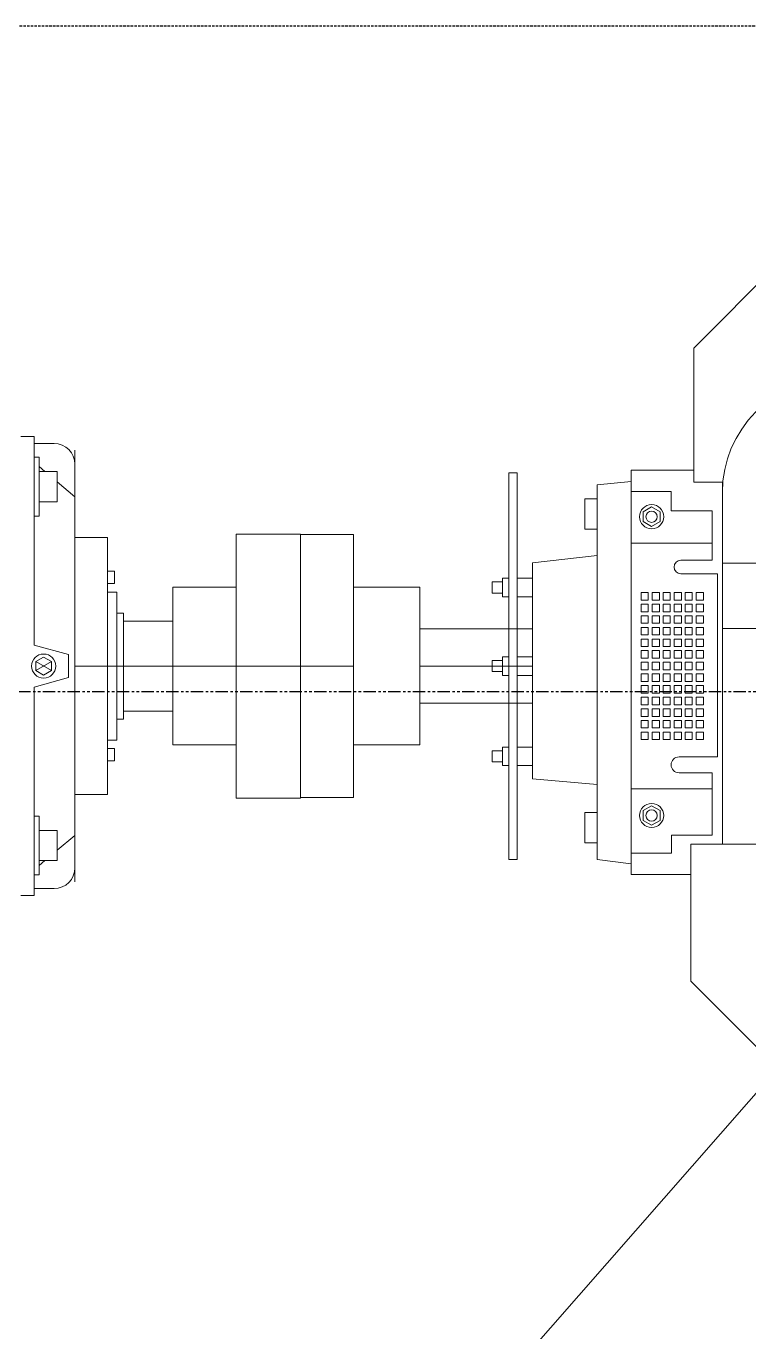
# Model space of a CAD drawing. Header units: inches. Extents: x 0 to 235202, y 0 to 361577.
# Drawn here: x 165137 to 165869, y 130742 to 132065 of the extents above; entities that cross this region are included whole.
import ezdxf
from ezdxf.enums import TextEntityAlignment as Align

# ---------------------------------------------------------------- set-up
doc = ezdxf.new("R2010")
doc.units = ezdxf.units.IN
doc.header["$MEASUREMENT"] = 0
doc.linetypes.add('HIDDEN', pattern=[0.375, 0.25, -0.125])
doc.linetypes.add('PHANTOM2', pattern=[1.25, 0.625, -0.125, 0.125, -0.125, 0.125, -0.125])
doc.layers.add('DIM', color=251, linetype='Continuous', lineweight=0)
for name, color, linetype in [('GRID_TXT45', 4, 'Continuous'), ('M-X-BKGD', 8, 'Continuous'), ('WINDOW ELEV', 3, 'Continuous')]:
    doc.layers.add(name, color=color, linetype=linetype)
doc.styles.add('SIMPLEX', font='simplex.shx')

# ---------------------------------------------------------------- blocks, each defined once
blk = doc.blocks.new('FLOOR PLAN REV 2')
at = {"color": 8, "linetype": 'PHANTOM2', "ltscale": 20}
blk.add_line((100766.6, 231217.3), (74313.2, 231217.3), dxfattribs=at)
at = {"layer": 'DIM', "color": 8, "linetype": 'HIDDEN', "lineweight": 25, "ltscale": 10}
blk.add_line((92326.8, 231892.2), (89326.8, 231892.2), dxfattribs=at)
at = {"layer": 'DIM', "color": 8, "linetype": 'Continuous'}
for p, q in [((91338.7, 231565.9), (91429.8, 231657.1)), ((91338.7, 231565.9), (91338.7, 231429.8)), ((90656.6, 231476.1), (90670.2, 231476.1)), ((90670.2, 231264.8), (90670.2, 231476.1)), ((90690.5, 231469.1), (90670.2, 231469.1)), ((90711.6, 231462.3), (90711.6, 231039)), ((90670.2, 231395.6), (90670.2, 231455.2)), ((90670.2, 231455.2), (90675.2, 231455.2)), ((90675.2, 231455.2), (90675.2, 231395.6)), ((90711.6, 231024.7), (90711.6, 231448)), ((90675.2, 231445.8), (90681.2, 231440.7)), ((90675.2, 231440.7), (90693.7, 231440.7)), ((90675.2, 231410.1), (90675.2, 231440.7)), ((90693.7, 231440.7), (90693.7, 231410.1)), ((91151.4, 231439.4), (91159.8, 231439.4)), ((91151.4, 231047.5), (91151.4, 231439.4)), ((91159.8, 231439.4), (91159.8, 231047.5)), ((91275.2, 231419), (91275.2, 231442.1)), ((91275.2, 231442.1), (91338.7, 231442.1)), ((90693.7, 231430.2), (90711.6, 231415.2)), ((91240.8, 231427.1), (91275.2, 231430.5)), ((91240.8, 231355.5), (91240.8, 231427.1)), ((91316, 231420.4), (91275.2, 231420.4)), ((91275.2, 231420.4), (91275.2, 231419)), ((91316, 231400.8), (91316, 231420.4)), ((91338.7, 231429.8), (91367.8, 231429.8)), ((91367.8, 231429.8), (91367.8, 231062.9)), ((90693.7, 231410.1), (90675.2, 231410.1)), ((91240.8, 231412.9), (91228.5, 231412.9)), ((91228.5, 231412.9), (91228.5, 231382.1)), ((91240.8, 231382.1), (91240.8, 231412.9)), ((91275.2, 231419), (91275.2, 231053.7)), ((91367.8, 231347.7), (91367.8, 231419.5)), ((90675.2, 231395.6), (90670.2, 231395.6)), ((91296.1, 231404.9), (91287.5, 231399.9)), ((91287.5, 231399.9), (91287.5, 231390)), ((91304.7, 231399.9), (91296.1, 231404.9)), ((91304.7, 231390), (91304.7, 231399.9)), ((91357.4, 231400.8), (91316, 231400.8)), ((91357.4, 231350.8), (91357.4, 231400.8)), ((91228.5, 231382.1), (91240.8, 231382.1)), ((91287.5, 231390), (91296.1, 231385)), ((91296.1, 231385), (91304.7, 231390)), ((90711.6, 231243.5), (90711.6, 231373.8)), ((90711.6, 231373.8), (90744.5, 231373.8)), ((90744.5, 231373.8), (90744.5, 231243.5)), ((90875.1, 231243.5), (90875.1, 231377.3)), ((90875.1, 231377.3), (90940.2, 231377.3)), ((90940.2, 231377.3), (90940.2, 231243.5)), ((90994, 231376.7), (90940.2, 231376.7)), ((90940.2, 231376.7), (90940.2, 231243.5)), ((90994, 231243.5), (90994, 231376.7)), ((91357.4, 231367.9), (91275.2, 231367.9)), ((91175.2, 231348), (91240.8, 231355.5)), ((91240.8, 231355.5), (91240.8, 231120.8)), ((91175.2, 231129.2), (91175.2, 231348)), ((91325.7, 231350.8), (91357.4, 231350.8)), ((91621.1, 231347.7), (91367.8, 231347.7)), ((91367.8, 231347.7), (91367.8, 231281.6)), ((90744.5, 231339.6), (90751.8, 231339.6)), ((90744.5, 231327.1), (90744.5, 231339.6)), ((90751.8, 231339.6), (90751.8, 231327.1)), ((91145, 231328.8), (91134.4, 231328.8)), ((91134.4, 231328.8), (91134.4, 231317.4)), ((91145, 231332.6), (91151.4, 231332.6)), ((91145, 231313.7), (91145, 231332.6)), ((91145, 231317.4), (91145, 231328.8)), ((91151.4, 231332.6), (91151.4, 231313.7)), ((91159.8, 231332.6), (91175.2, 231332.6)), ((91159.8, 231313.7), (91159.8, 231332.6)), ((91175.2, 231332.6), (91175.2, 231313.7)), ((91363, 231337), (91325.7, 231337)), ((91363, 231151.4), (91363, 231337)), ((90751.8, 231327.1), (90744.5, 231327.1)), ((90754, 231318.5), (90744.5, 231318.5)), ((90744.5, 231318.5), (90744.5, 231243.5)), ((90754, 231243.5), (90754, 231318.5)), ((90875.1, 231323.5), (90810.9, 231323.5)), ((90810.9, 231323.5), (90810.9, 231243.5)), ((90875.1, 231243.5), (90875.1, 231323.5)), ((90994, 231163.5), (90994, 231323.5)), ((90994, 231323.5), (91061, 231323.5)), ((91061, 231323.5), (91061, 231163.5)), ((91134.4, 231317.4), (91145, 231317.4)), ((91292.7, 231318), (91285.4, 231318)), ((91285.4, 231318), (91285.4, 231310.4)), ((91292.7, 231310.4), (91292.7, 231318)), ((91303.9, 231318), (91296.5, 231318)), ((91296.5, 231318), (91296.5, 231310.4)), ((91303.9, 231310.4), (91303.9, 231318)), ((91315, 231318), (91307.7, 231318)), ((91307.7, 231318), (91307.7, 231310.4)), ((91315, 231310.4), (91315, 231318)), ((91326.2, 231318), (91318.8, 231318)), ((91318.8, 231318), (91318.8, 231310.4)), ((91326.2, 231310.4), (91326.2, 231318)), ((91337.3, 231318), (91330, 231318)), ((91330, 231318), (91330, 231310.4)), ((91337.3, 231310.4), (91337.3, 231318)), ((91348.5, 231318), (91341.1, 231318)), ((91341.1, 231318), (91341.1, 231310.4)), ((91348.5, 231310.4), (91348.5, 231318)), ((91151.4, 231313.7), (91145, 231313.7)), ((91175.2, 231313.7), (91159.8, 231313.7)), ((91285.4, 231310.4), (91292.7, 231310.4)), ((91292.7, 231306.2), (91285.4, 231306.2)), ((91285.4, 231306.2), (91285.4, 231298.6)), ((91292.7, 231298.6), (91292.7, 231306.2)), ((91296.5, 231310.4), (91303.9, 231310.4)), ((91303.9, 231306.2), (91296.5, 231306.2)), ((91296.5, 231306.2), (91296.5, 231298.6)), ((91303.9, 231298.6), (91303.9, 231306.2)), ((91307.7, 231310.4), (91315, 231310.4)), ((91315, 231306.2), (91307.7, 231306.2)), ((91307.7, 231306.2), (91307.7, 231298.6)), ((91315, 231298.6), (91315, 231306.2)), ((91318.8, 231310.4), (91326.2, 231310.4)), ((91326.2, 231306.2), (91318.8, 231306.2)), ((91318.8, 231306.2), (91318.8, 231298.6)), ((91326.2, 231298.6), (91326.2, 231306.2)), ((91330, 231310.4), (91337.3, 231310.4)), ((91337.3, 231306.2), (91330, 231306.2)), ((91330, 231306.2), (91330, 231298.6)), ((91337.3, 231298.6), (91337.3, 231306.2)), ((91341.1, 231310.4), (91348.5, 231310.4)), ((91348.5, 231306.2), (91341.1, 231306.2)), ((91341.1, 231306.2), (91341.1, 231298.6)), ((91348.5, 231298.6), (91348.5, 231306.2)), ((90760.9, 231297.2), (90754, 231297.2)), ((90754, 231297.2), (90754, 231243.5)), ((90760.9, 231243.5), (90760.9, 231297.2)), ((90810.9, 231289.1), (90760.9, 231289.1)), ((90760.9, 231289.1), (90760.9, 231243.5)), ((90810.9, 231243.5), (90810.9, 231289.1)), ((91285.4, 231298.6), (91292.7, 231298.6)), ((91292.7, 231294.4), (91285.4, 231294.4)), ((91285.4, 231294.4), (91285.4, 231286.8)), ((91292.7, 231286.8), (91292.7, 231294.4)), ((91296.5, 231298.6), (91303.9, 231298.6)), ((91303.9, 231294.4), (91296.5, 231294.4)), ((91296.5, 231294.4), (91296.5, 231286.8)), ((91303.9, 231286.8), (91303.9, 231294.4)), ((91307.7, 231298.6), (91315, 231298.6)), ((91315, 231294.4), (91307.7, 231294.4)), ((91307.7, 231294.4), (91307.7, 231286.8)), ((91315, 231286.8), (91315, 231294.4)), ((91318.8, 231298.6), (91326.2, 231298.6)), ((91326.2, 231294.4), (91318.8, 231294.4)), ((91318.8, 231294.4), (91318.8, 231286.8)), ((91326.2, 231286.8), (91326.2, 231294.4)), ((91330, 231298.6), (91337.3, 231298.6)), ((91337.3, 231294.4), (91330, 231294.4)), ((91330, 231294.4), (91330, 231286.8)), ((91337.3, 231286.8), (91337.3, 231294.4)), ((91341.1, 231298.6), (91348.5, 231298.6)), ((91348.5, 231294.4), (91341.1, 231294.4)), ((91341.1, 231294.4), (91341.1, 231286.8)), ((91348.5, 231286.8), (91348.5, 231294.4)), ((91175.2, 231281.1), (91061, 231281.1)), ((91061, 231281.1), (91061, 231243.5)), ((91175.2, 231243.5), (91175.2, 231281.1)), ((91285.4, 231286.8), (91292.7, 231286.8)), ((91292.7, 231282.6), (91285.4, 231282.6)), ((91285.4, 231282.6), (91285.4, 231275)), ((91285.4, 231275), (91292.7, 231275)), ((91292.7, 231275), (91292.7, 231282.6)), ((91296.5, 231286.8), (91303.9, 231286.8)), ((91303.9, 231282.6), (91296.5, 231282.6)), ((91296.5, 231282.6), (91296.5, 231275)), ((91296.5, 231275), (91303.9, 231275)), ((91303.9, 231275), (91303.9, 231282.6)), ((91307.7, 231286.8), (91315, 231286.8)), ((91315, 231282.6), (91307.7, 231282.6)), ((91307.7, 231282.6), (91307.7, 231275)), ((91307.7, 231275), (91315, 231275)), ((91315, 231275), (91315, 231282.6)), ((91318.8, 231286.8), (91326.2, 231286.8)), ((91326.2, 231282.6), (91318.8, 231282.6)), ((91318.8, 231282.6), (91318.8, 231275)), ((91318.8, 231275), (91326.2, 231275)), ((91326.2, 231275), (91326.2, 231282.6)), ((91330, 231286.8), (91337.3, 231286.8)), ((91337.3, 231282.6), (91330, 231282.6)), ((91330, 231282.6), (91330, 231275)), ((91330, 231275), (91337.3, 231275)), ((91337.3, 231275), (91337.3, 231282.6)), ((91341.1, 231286.8), (91348.5, 231286.8)), ((91348.5, 231282.6), (91341.1, 231282.6)), ((91341.1, 231282.6), (91341.1, 231275)), ((91341.1, 231275), (91348.5, 231275)), ((91348.5, 231275), (91348.5, 231282.6)), ((91367.8, 231281.6), (91621.1, 231281.6)), ((90670.2, 231264.8), (90705.2, 231255.1)), ((91292.7, 231270.9), (91285.4, 231270.9)), ((91285.4, 231270.9), (91285.4, 231263.2)), ((91285.4, 231263.2), (91292.7, 231263.2)), ((91292.7, 231263.2), (91292.7, 231270.9)), ((91303.9, 231270.9), (91296.5, 231270.9)), ((91296.5, 231270.9), (91296.5, 231263.2)), ((91296.5, 231263.2), (91303.9, 231263.2)), ((91303.9, 231263.2), (91303.9, 231270.9)), ((91315, 231270.9), (91307.7, 231270.9)), ((91307.7, 231270.9), (91307.7, 231263.2)), ((91307.7, 231263.2), (91315, 231263.2)), ((91315, 231263.2), (91315, 231270.9)), ((91326.2, 231270.9), (91318.8, 231270.9)), ((91318.8, 231270.9), (91318.8, 231263.2)), ((91318.8, 231263.2), (91326.2, 231263.2)), ((91326.2, 231263.2), (91326.2, 231270.9)), ((91337.3, 231270.9), (91330, 231270.9)), ((91330, 231270.9), (91330, 231263.2)), ((91330, 231263.2), (91337.3, 231263.2)), ((91337.3, 231263.2), (91337.3, 231270.9)), ((91348.5, 231270.9), (91341.1, 231270.9)), ((91341.1, 231270.9), (91341.1, 231263.2)), ((91341.1, 231263.2), (91348.5, 231263.2)), ((91348.5, 231263.2), (91348.5, 231270.9)), ((90679.9, 231252.6), (90672, 231248)), ((90672, 231248), (90679.9, 231252.6)), ((90687.7, 231248), (90679.9, 231252.6)), ((90679.9, 231252.6), (90687.7, 231248)), ((90705.2, 231255.1), (90705.2, 231243.5)), ((91145, 231249.2), (91134.4, 231249.2)), ((91134.4, 231249.2), (91134.4, 231237.8)), ((91145, 231252.9), (91151.4, 231252.9)), ((91145, 231234), (91145, 231252.9)), ((91145, 231237.8), (91145, 231249.2)), ((91151.4, 231252.9), (91151.4, 231234)), ((91159.8, 231252.9), (91175.2, 231252.9)), ((91159.8, 231234), (91159.8, 231252.9)), ((91175.2, 231252.9), (91175.2, 231234)), ((91292.7, 231259.1), (91285.4, 231259.1)), ((91285.4, 231259.1), (91285.4, 231251.5)), ((91285.4, 231251.5), (91292.7, 231251.5)), ((91292.7, 231251.5), (91292.7, 231259.1)), ((91303.9, 231259.1), (91296.5, 231259.1)), ((91296.5, 231259.1), (91296.5, 231251.5)), ((91296.5, 231251.5), (91303.9, 231251.5)), ((91303.9, 231251.5), (91303.9, 231259.1)), ((91315, 231259.1), (91307.7, 231259.1)), ((91307.7, 231259.1), (91307.7, 231251.5)), ((91307.7, 231251.5), (91315, 231251.5)), ((91315, 231251.5), (91315, 231259.1)), ((91326.2, 231259.1), (91318.8, 231259.1)), ((91318.8, 231259.1), (91318.8, 231251.5)), ((91318.8, 231251.5), (91326.2, 231251.5)), ((91326.2, 231251.5), (91326.2, 231259.1)), ((91337.3, 231259.1), (91330, 231259.1)), ((91330, 231259.1), (91330, 231251.5)), ((91330, 231251.5), (91337.3, 231251.5)), ((91337.3, 231251.5), (91337.3, 231259.1)), ((91348.5, 231259.1), (91341.1, 231259.1)), ((91341.1, 231259.1), (91341.1, 231251.5)), ((91341.1, 231251.5), (91348.5, 231251.5)), ((91348.5, 231251.5), (91348.5, 231259.1)), ((90672, 231248), (90687.7, 231238.9)), ((90672, 231238.9), (90687.7, 231248)), ((90672, 231248), (90672, 231238.9)), ((90672, 231238.9), (90672, 231248)), ((90672, 231238.9), (90679.9, 231234.4)), ((90679.9, 231234.4), (90672, 231238.9)), ((90679.9, 231234.4), (90687.7, 231238.9)), ((90687.7, 231238.9), (90679.9, 231234.4)), ((90687.7, 231238.9), (90687.7, 231248)), ((90687.7, 231248), (90687.7, 231238.9)), ((90705.2, 231231.8), (90705.2, 231243.5)), ((90744.5, 231243.5), (90711.6, 231243.5)), ((90711.6, 231243.5), (90711.6, 231113.1)), ((90744.5, 231243.5), (90711.6, 231243.5)), ((90744.5, 231243.5), (90754, 231243.5)), ((90744.5, 231168.4), (90744.5, 231243.5)), ((90744.5, 231113.1), (90744.5, 231243.5)), ((90744.5, 231243.5), (90754, 231243.5)), ((90754, 231243.5), (90760.9, 231243.5)), ((90754, 231189.7), (90754, 231243.5)), ((90754, 231243.5), (90754, 231168.4)), ((90754, 231243.5), (90760.9, 231243.5)), ((90760.9, 231243.5), (90810.9, 231243.5)), ((90760.9, 231197.8), (90760.9, 231243.5)), ((90760.9, 231243.5), (90760.9, 231189.7)), ((90760.9, 231243.5), (90810.9, 231243.5)), ((90810.9, 231243.5), (90875.1, 231243.5)), ((90810.9, 231163.5), (90810.9, 231243.5)), ((90810.9, 231243.5), (90810.9, 231197.8)), ((90810.9, 231243.5), (90875.1, 231243.5)), ((90875.1, 231243.5), (90875.1, 231163.5)), ((90940.2, 231243.5), (90875.1, 231243.5)), ((90875.1, 231243.5), (90875.1, 231109.6)), ((90940.2, 231243.5), (90875.1, 231243.5)), ((90940.2, 231109.6), (90940.2, 231243.5)), ((90940.2, 231110.2), (90940.2, 231243.5)), ((90940.2, 231243.5), (90994, 231243.5)), ((90940.2, 231243.5), (90994, 231243.5)), ((90994, 231243.5), (90994, 231110.2)), ((91776.8, 231238.6), (91046.3, 230404.6)), ((91061, 231205.9), (91061, 231243.5)), ((91061, 231243.5), (91175.2, 231243.5)), ((91061, 231243.5), (91175.2, 231243.5)), ((91134.4, 231237.8), (91145, 231237.8)), ((91175.2, 231243.5), (91175.2, 231205.9)), ((91285.4, 231247.3), (91292.7, 231247.3)), ((91285.4, 231239.7), (91285.4, 231247.3)), ((91292.7, 231239.7), (91285.4, 231239.7)), ((91285.4, 231235.5), (91292.7, 231235.5)), ((91285.4, 231227.9), (91285.4, 231235.5)), ((91292.7, 231247.3), (91292.7, 231239.7)), ((91292.7, 231235.5), (91292.7, 231227.9)), ((91296.5, 231247.3), (91303.9, 231247.3)), ((91296.5, 231239.7), (91296.5, 231247.3)), ((91303.9, 231239.7), (91296.5, 231239.7)), ((91296.5, 231235.5), (91303.9, 231235.5)), ((91296.5, 231227.9), (91296.5, 231235.5)), ((91303.9, 231247.3), (91303.9, 231239.7)), ((91303.9, 231235.5), (91303.9, 231227.9)), ((91307.7, 231247.3), (91315, 231247.3)), ((91307.7, 231239.7), (91307.7, 231247.3)), ((91315, 231239.7), (91307.7, 231239.7)), ((91307.7, 231235.5), (91315, 231235.5)), ((91307.7, 231227.9), (91307.7, 231235.5)), ((91315, 231247.3), (91315, 231239.7)), ((91315, 231235.5), (91315, 231227.9)), ((91318.8, 231247.3), (91326.2, 231247.3)), ((91318.8, 231239.7), (91318.8, 231247.3)), ((91326.2, 231239.7), (91318.8, 231239.7)), ((91318.8, 231235.5), (91326.2, 231235.5)), ((91318.8, 231227.9), (91318.8, 231235.5)), ((91326.2, 231247.3), (91326.2, 231239.7)), ((91326.2, 231235.5), (91326.2, 231227.9)), ((91330, 231247.3), (91337.3, 231247.3)), ((91330, 231239.7), (91330, 231247.3)), ((91337.3, 231239.7), (91330, 231239.7)), ((91330, 231235.5), (91337.3, 231235.5)), ((91330, 231227.9), (91330, 231235.5)), ((91337.3, 231247.3), (91337.3, 231239.7)), ((91337.3, 231235.5), (91337.3, 231227.9)), ((91341.1, 231247.3), (91348.5, 231247.3)), ((91341.1, 231239.7), (91341.1, 231247.3)), ((91348.5, 231239.7), (91341.1, 231239.7)), ((91341.1, 231235.5), (91348.5, 231235.5)), ((91341.1, 231227.9), (91341.1, 231235.5)), ((91348.5, 231247.3), (91348.5, 231239.7)), ((91348.5, 231235.5), (91348.5, 231227.9)), ((90670.2, 231222.1), (90705.2, 231231.8)), ((90670.2, 231222.1), (90670.2, 231010.8)), ((91151.4, 231234), (91145, 231234)), ((91175.2, 231234), (91159.8, 231234)), ((91292.7, 231227.9), (91285.4, 231227.9)), ((91285.4, 231223.7), (91292.7, 231223.7)), ((91285.4, 231216.1), (91285.4, 231223.7)), ((91292.7, 231223.7), (91292.7, 231216.1)), ((91303.9, 231227.9), (91296.5, 231227.9)), ((91296.5, 231223.7), (91303.9, 231223.7)), ((91296.5, 231216.1), (91296.5, 231223.7)), ((91303.9, 231223.7), (91303.9, 231216.1)), ((91315, 231227.9), (91307.7, 231227.9)), ((91307.7, 231223.7), (91315, 231223.7)), ((91307.7, 231216.1), (91307.7, 231223.7)), ((91315, 231223.7), (91315, 231216.1)), ((91326.2, 231227.9), (91318.8, 231227.9)), ((91318.8, 231223.7), (91326.2, 231223.7)), ((91318.8, 231216.1), (91318.8, 231223.7)), ((91326.2, 231223.7), (91326.2, 231216.1)), ((91337.3, 231227.9), (91330, 231227.9)), ((91330, 231223.7), (91337.3, 231223.7)), ((91330, 231216.1), (91330, 231223.7)), ((91337.3, 231223.7), (91337.3, 231216.1)), ((91348.5, 231227.9), (91341.1, 231227.9)), ((91341.1, 231223.7), (91348.5, 231223.7)), ((91341.1, 231216.1), (91341.1, 231223.7)), ((91348.5, 231223.7), (91348.5, 231216.1)), ((91292.7, 231216.1), (91285.4, 231216.1)), ((91285.4, 231211.9), (91292.7, 231211.9)), ((91285.4, 231204.3), (91285.4, 231211.9)), ((91292.7, 231211.9), (91292.7, 231204.3)), ((91303.9, 231216.1), (91296.5, 231216.1)), ((91296.5, 231211.9), (91303.9, 231211.9)), ((91296.5, 231204.3), (91296.5, 231211.9)), ((91303.9, 231211.9), (91303.9, 231204.3)), ((91315, 231216.1), (91307.7, 231216.1)), ((91307.7, 231211.9), (91315, 231211.9)), ((91307.7, 231204.3), (91307.7, 231211.9)), ((91315, 231211.9), (91315, 231204.3)), ((91326.2, 231216.1), (91318.8, 231216.1)), ((91318.8, 231211.9), (91326.2, 231211.9)), ((91318.8, 231204.3), (91318.8, 231211.9)), ((91326.2, 231211.9), (91326.2, 231204.3)), ((91337.3, 231216.1), (91330, 231216.1)), ((91330, 231211.9), (91337.3, 231211.9)), ((91330, 231204.3), (91330, 231211.9)), ((91337.3, 231211.9), (91337.3, 231204.3)), ((91348.5, 231216.1), (91341.1, 231216.1)), ((91341.1, 231211.9), (91348.5, 231211.9)), ((91341.1, 231204.3), (91341.1, 231211.9)), ((91348.5, 231211.9), (91348.5, 231204.3)), ((90810.9, 231197.8), (90760.9, 231197.8)), ((91175.2, 231205.9), (91061, 231205.9)), ((91292.7, 231204.3), (91285.4, 231204.3)), ((91285.4, 231200.1), (91292.7, 231200.1)), ((91285.4, 231192.5), (91285.4, 231200.1)), ((91292.7, 231200.1), (91292.7, 231192.5)), ((91303.9, 231204.3), (91296.5, 231204.3)), ((91296.5, 231200.1), (91303.9, 231200.1)), ((91296.5, 231192.5), (91296.5, 231200.1)), ((91303.9, 231200.1), (91303.9, 231192.5)), ((91315, 231204.3), (91307.7, 231204.3)), ((91307.7, 231200.1), (91315, 231200.1)), ((91307.7, 231192.5), (91307.7, 231200.1)), ((91315, 231200.1), (91315, 231192.5)), ((91326.2, 231204.3), (91318.8, 231204.3)), ((91318.8, 231200.1), (91326.2, 231200.1)), ((91318.8, 231192.5), (91318.8, 231200.1)), ((91326.2, 231200.1), (91326.2, 231192.5)), ((91337.3, 231204.3), (91330, 231204.3)), ((91330, 231200.1), (91337.3, 231200.1)), ((91330, 231192.5), (91330, 231200.1)), ((91337.3, 231200.1), (91337.3, 231192.5)), ((91348.5, 231204.3), (91341.1, 231204.3)), ((91341.1, 231200.1), (91348.5, 231200.1)), ((91341.1, 231192.5), (91341.1, 231200.1)), ((91348.5, 231200.1), (91348.5, 231192.5)), ((90760.9, 231189.7), (90754, 231189.7)), ((91292.7, 231192.5), (91285.4, 231192.5)), ((91285.4, 231188.3), (91292.7, 231188.3)), ((91285.4, 231180.7), (91285.4, 231188.3)), ((91292.7, 231188.3), (91292.7, 231180.7)), ((91303.9, 231192.5), (91296.5, 231192.5)), ((91296.5, 231188.3), (91303.9, 231188.3)), ((91296.5, 231180.7), (91296.5, 231188.3)), ((91303.9, 231188.3), (91303.9, 231180.7)), ((91315, 231192.5), (91307.7, 231192.5)), ((91307.7, 231188.3), (91315, 231188.3)), ((91307.7, 231180.7), (91307.7, 231188.3)), ((91315, 231188.3), (91315, 231180.7)), ((91326.2, 231192.5), (91318.8, 231192.5)), ((91318.8, 231188.3), (91326.2, 231188.3)), ((91318.8, 231180.7), (91318.8, 231188.3)), ((91326.2, 231188.3), (91326.2, 231180.7)), ((91337.3, 231192.5), (91330, 231192.5)), ((91330, 231188.3), (91337.3, 231188.3)), ((91330, 231180.7), (91330, 231188.3)), ((91337.3, 231188.3), (91337.3, 231180.7)), ((91348.5, 231192.5), (91341.1, 231192.5)), ((91341.1, 231188.3), (91348.5, 231188.3)), ((91341.1, 231180.7), (91341.1, 231188.3)), ((91348.5, 231188.3), (91348.5, 231180.7)), ((91292.7, 231180.7), (91285.4, 231180.7)), ((91285.4, 231176.5), (91292.7, 231176.5)), ((91285.4, 231168.9), (91285.4, 231176.5)), ((91292.7, 231168.9), (91285.4, 231168.9)), ((91292.7, 231176.5), (91292.7, 231168.9)), ((91303.9, 231180.7), (91296.5, 231180.7)), ((91296.5, 231176.5), (91303.9, 231176.5)), ((91296.5, 231168.9), (91296.5, 231176.5)), ((91303.9, 231168.9), (91296.5, 231168.9)), ((91303.9, 231176.5), (91303.9, 231168.9)), ((91315, 231180.7), (91307.7, 231180.7)), ((91307.7, 231176.5), (91315, 231176.5)), ((91307.7, 231168.9), (91307.7, 231176.5)), ((91315, 231168.9), (91307.7, 231168.9)), ((91315, 231176.5), (91315, 231168.9)), ((91326.2, 231180.7), (91318.8, 231180.7)), ((91318.8, 231176.5), (91326.2, 231176.5)), ((91318.8, 231168.9), (91318.8, 231176.5)), ((91326.2, 231168.9), (91318.8, 231168.9)), ((91326.2, 231176.5), (91326.2, 231168.9)), ((91337.3, 231180.7), (91330, 231180.7)), ((91330, 231176.5), (91337.3, 231176.5)), ((91330, 231168.9), (91330, 231176.5)), ((91337.3, 231168.9), (91330, 231168.9)), ((91337.3, 231176.5), (91337.3, 231168.9)), ((91348.5, 231180.7), (91341.1, 231180.7)), ((91341.1, 231176.5), (91348.5, 231176.5)), ((91341.1, 231168.9), (91341.1, 231176.5)), ((91348.5, 231168.9), (91341.1, 231168.9)), ((91348.5, 231176.5), (91348.5, 231168.9)), ((90754, 231168.4), (90744.5, 231168.4)), ((90751.8, 231159.9), (90744.5, 231159.9)), ((90744.5, 231159.9), (90744.5, 231147.3)), ((90751.8, 231147.3), (90751.8, 231159.9)), ((90875.1, 231163.5), (90810.9, 231163.5)), ((91061, 231163.5), (90994, 231163.5)), ((91145, 231157.6), (91134.4, 231157.6)), ((91134.4, 231157.6), (91134.4, 231146.3)), ((91145, 231161.4), (91151.4, 231161.4)), ((91145, 231142.5), (91145, 231161.4)), ((91145, 231146.3), (91145, 231157.6)), ((91151.4, 231161.4), (91151.4, 231142.5)), ((91159.8, 231161.4), (91175.2, 231161.4)), ((91159.8, 231142.5), (91159.8, 231161.4)), ((91175.2, 231161.4), (91175.2, 231142.5)), ((90744.5, 231147.3), (90751.8, 231147.3)), ((91134.4, 231146.3), (91145, 231146.3)), ((91151.4, 231142.5), (91145, 231142.5)), ((91175.2, 231142.5), (91159.8, 231142.5)), ((91323.9, 231151.4), (91363, 231151.4)), ((91240.8, 231123.3), (91175.2, 231129.2)), ((91357.4, 231135.3), (91323.9, 231135.3)), ((91357.4, 231072), (91357.4, 231135.3)), ((91240.8, 231047.3), (91240.8, 231123.3)), ((91357.4, 231119.1), (91275.2, 231119.1)), ((90711.6, 231113.1), (90744.5, 231113.1)), ((90875.1, 231109.6), (90940.2, 231109.6)), ((90994, 231110.2), (90940.2, 231110.2)), ((90675.2, 231091.3), (90670.2, 231091.3)), ((90670.2, 231091.3), (90670.2, 231031.8)), ((90675.2, 231031.8), (90675.2, 231091.3)), ((91228.5, 231064.4), (91228.5, 231095.1)), ((91228.5, 231095.1), (91240.8, 231095.1)), ((91240.8, 231095.1), (91240.8, 231064.4)), ((91287.5, 231097), (91296.1, 231101.9)), ((91287.5, 231087), (91287.5, 231097)), ((91296.1, 231101.9), (91304.7, 231097)), ((91304.7, 231097), (91304.7, 231087)), ((90693.7, 231076.8), (90675.2, 231076.8)), ((90675.2, 231076.8), (90675.2, 231046.3)), ((90693.7, 231046.3), (90693.7, 231076.8)), ((91296.1, 231082.1), (91287.5, 231087)), ((91304.7, 231087), (91296.1, 231082.1)), ((90693.7, 231056.7), (90711.6, 231071.8)), ((91240.8, 231064.4), (91228.5, 231064.4)), ((91316.3, 231053.7), (91316.3, 231072)), ((91316.3, 231072), (91357.4, 231072)), ((91367.8, 231062.9), (91335.8, 231062.9)), ((91335.8, 231062.9), (91335.8, 230923.9)), ((91367.8, 231062.9), (91422.2, 231062.9)), ((91275.2, 231053.7), (91275.2, 231032.1)), ((91275.2, 231053.7), (91316.3, 231053.7)), ((90675.2, 231041.2), (90681.2, 231046.3)), ((90675.2, 231046.3), (90693.7, 231046.3)), ((91159.8, 231047.5), (91151.4, 231047.5)), ((91275.2, 231042.9), (91240.8, 231047.3)), ((90670.2, 231031.8), (90675.2, 231031.8)), ((91275.2, 231032.1), (91335.8, 231032.1)), ((90656.6, 231010.8), (90670.2, 231010.8)), ((90690.5, 231017.9), (90670.2, 231017.9)), ((91335.8, 230923.9), (91429.8, 230829.8)), ((91338.7, 230921.1), (91429.8, 230829.8))]:
    blk.add_line(p, q, dxfattribs=at)
for centre, radius in [((91296.1, 231394.9), 12.2), ((91296.1, 231394.9), 5.74), ((90679.9, 231243.5), 12.2), ((90679.9, 231243.5), 12.2), ((91296.1, 231092), 12.2), ((91296.1, 231092), 5.74)]:
    blk.add_circle(centre, radius, dxfattribs=at)
for centre, radius, start, end in [((91482.8, 231419.5), 115, 90, 180), ((90690.5, 231448), 21.1, 0, 90), ((91325.7, 231343.9), 6.9, 90, 270), ((91323.9, 231143.3), 8.06, 90, 270), ((90690.5, 231039), 21.1, 270, 0)]:
    blk.add_arc(centre, radius, start, end, dxfattribs=at)
at = {"layer": 'GRID_TXT45', "color": 8, "style": 'SIMPLEX'}
for p in [(53803.1, 233267.6), (53803.1, 227018.5), (53803.1, 220768)]:
    blk.add_attdef('GRD_TXT', text='', height=450, rotation=180, dxfattribs=at).set_placement(p, align=Align.MIDDLE_CENTER)
blk = doc.blocks.new('PLAN REV 1')
at = {"layer": 'WINDOW ELEV', "color": 1}
blk.add_blockref('FLOOR PLAN REV 2', (115854.5, -22751.9), dxfattribs=at)

msp = doc.modelspace()

# ---------------------------------------------------------------- block references
at = {"layer": 'M-X-BKGD', "color": 8}
msp.add_blockref('PLAN REV 1', (-41380, -77074.9), dxfattribs=at)

doc.saveas('drawing.dxf')
